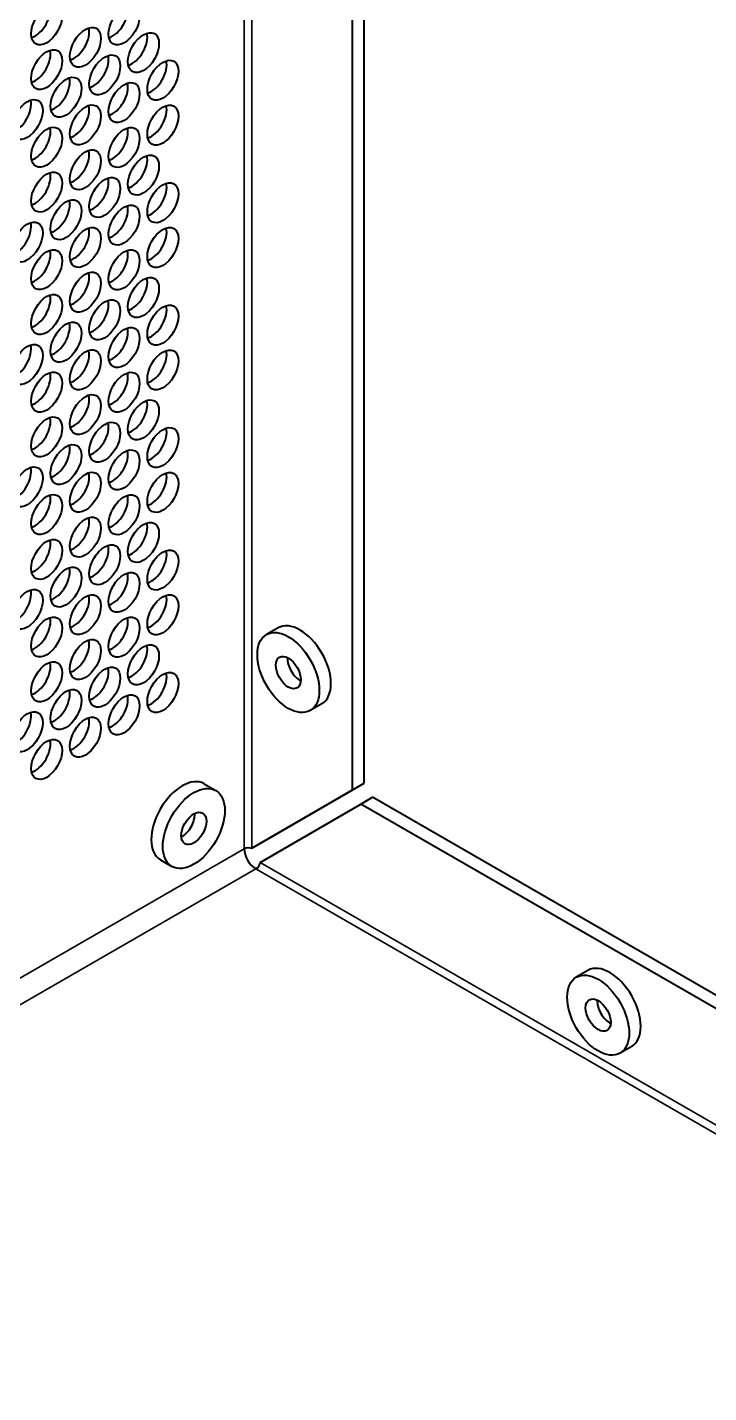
# Model space of a CAD drawing. Header units: millimetres. Extents: x 0 to 1682, y 0 to 1188.
# Drawn here: x 1367.1 to 1402.6, y 1007.9 to 1079.1 of the extents above; entities that cross this region are included whole.
import ezdxf

# ---------------------------------------------------------------- set-up
doc = ezdxf.new("R2010")
doc.units = ezdxf.units.MM
doc.header["$LTSCALE"] = 2
doc.layers.add('가시적인 것(ISO)', color=3, linetype='Continuous', lineweight=40)
doc.layers.add('가시적인 좁은 것(ISO)', color=3, linetype='Continuous', lineweight=35)

msp = doc.modelspace()

# ---------------------------------------------------------------- linework, layer by layer
at = {"layer": '가시적인 것(ISO)'}
for p, q in [((1384.652, 1039.7184), (1384.652, 1106.2617)), ((1384.0459, 1039.3694), (1384.0459, 1105.9127)), ((1380.1577, 1047.8093), (1379.5516, 1047.4603)), ((1382.439, 1043.8478), (1381.8329, 1043.4988)), ((1376.2972, 1039.6822), (1376.9033, 1039.3332)), ((1378.7931, 1036.321), (1384.0459, 1039.3694)), ((1379.3992, 1036.6701), (1384.652, 1039.7184)), ((1384.0459, 1039.3694), (1384.652, 1039.7184)), ((1379.2217, 1035.5787), (1384.4745, 1038.6271)), ((1384.4745, 1038.6271), (1385.0806, 1038.9761)), ((1558.5777, 938.3677), (1384.4745, 1038.6271)), ((1559.1837, 938.7167), (1385.0806, 1038.9761)), ((1378.7931, 1036.321), (1379.3992, 1036.6701)), ((1374.016, 1035.7207), (1374.622, 1035.3716)), ((1396.3201, 1029.9528), (1395.714, 1029.6037)), ((1398.6014, 1025.9912), (1397.9953, 1025.6422))]:
    msp.add_line(p, q, dxfattribs=at)
for centre, major_axis in [((1368.0855, 1079.2392), (-0.5703, -0.9904)), ((1372.1261, 1079.2302), (-0.5703, -0.9904)), ((1370.1059, 1078.0668), (-0.5703, -0.9904)), ((1373.1362, 1077.7891), (-0.5703, -0.9904)), ((1368.0855, 1076.9034), (-0.5703, -0.9904)), ((1371.116, 1076.6257), (-0.5703, -0.9904)), ((1374.1464, 1076.3479), (-0.5703, -0.9904)), ((1369.0957, 1075.4623), (-0.5703, -0.9904)), ((1372.1261, 1075.1845), (-0.5703, -0.9904)), ((1367.0753, 1074.2988), (-0.5703, -0.9904)), ((1370.1059, 1074.0211), (-0.5703, -0.9904)), ((1374.1464, 1074.0121), (-0.5703, -0.9904)), ((1368.0855, 1072.8577), (-0.5703, -0.9904)), ((1372.1261, 1072.8487), (-0.5703, -0.9904)), ((1370.1059, 1071.6853), (-0.5703, -0.9904)), ((1373.1362, 1071.4075), (-0.5703, -0.9904)), ((1368.0855, 1070.5218), (-0.5703, -0.9904)), ((1371.116, 1070.2441), (-0.5703, -0.9904)), ((1374.1464, 1069.9664), (-0.5703, -0.9904)), ((1369.0957, 1069.0808), (-0.5703, -0.9904)), ((1372.1261, 1068.803), (-0.5703, -0.9904)), ((1367.0753, 1067.9173), (-0.5703, -0.9904)), ((1370.1059, 1067.6396), (-0.5703, -0.9904)), ((1374.1464, 1067.6306), (-0.5703, -0.9904)), ((1368.0855, 1066.4762), (-0.5703, -0.9904)), ((1372.1261, 1066.4671), (-0.5703, -0.9904)), ((1370.1059, 1065.3038), (-0.5703, -0.9904)), ((1373.1362, 1065.026), (-0.5703, -0.9904)), ((1368.0855, 1064.1403), (-0.5703, -0.9904)), ((1371.116, 1063.8626), (-0.5703, -0.9904)), ((1374.1464, 1063.5849), (-0.5703, -0.9904)), ((1369.0957, 1062.6992), (-0.5703, -0.9904)), ((1372.1261, 1062.4214), (-0.5703, -0.9904)), ((1367.0753, 1061.5357), (-0.5703, -0.9904)), ((1370.1059, 1061.2581), (-0.5703, -0.9904)), ((1374.1464, 1061.249), (-0.5703, -0.9904)), ((1368.0855, 1060.0946), (-0.5703, -0.9904)), ((1372.1261, 1060.0856), (-0.5703, -0.9904)), ((1370.1059, 1058.9222), (-0.5703, -0.9904)), ((1373.1362, 1058.6444), (-0.5703, -0.9904)), ((1368.0855, 1057.7588), (-0.5703, -0.9904)), ((1371.116, 1057.4811), (-0.5703, -0.9904)), ((1374.1464, 1057.2033), (-0.5703, -0.9904)), ((1369.0957, 1056.3177), (-0.5703, -0.9904)), ((1372.1261, 1056.0399), (-0.5703, -0.9904)), ((1367.0753, 1055.1542), (-0.5703, -0.9904)), ((1370.1059, 1054.8765), (-0.5703, -0.9904)), ((1374.1464, 1054.8675), (-0.5703, -0.9904)), ((1368.0855, 1053.7131), (-0.5703, -0.9904)), ((1372.1261, 1053.7041), (-0.5703, -0.9904)), ((1370.1059, 1052.5407), (-0.5703, -0.9904)), ((1373.1362, 1052.2629), (-0.5703, -0.9904)), ((1368.0855, 1051.3772), (-0.5703, -0.9904)), ((1371.116, 1051.0995), (-0.5703, -0.9904)), ((1374.1464, 1050.8218), (-0.5703, -0.9904)), ((1369.0957, 1049.9361), (-0.5703, -0.9904)), ((1372.1261, 1049.6584), (-0.5703, -0.9904)), ((1367.0753, 1048.7727), (-0.5703, -0.9904)), ((1370.1059, 1048.495), (-0.5703, -0.9904)), ((1374.1464, 1048.4859), (-0.5703, -0.9904)), ((1368.0855, 1047.3315), (-0.5703, -0.9904)), ((1372.1261, 1047.3225), (-0.5703, -0.9904)), ((1380.6922, 1045.4795), (-1.1406, 1.9808)), ((1370.1059, 1046.1591), (-0.5703, -0.9904)), ((1373.1362, 1045.8814), (-0.5703, -0.9904)), ((1368.0855, 1044.9957), (-0.5703, -0.9904)), ((1380.6922, 1045.4795), (-0.4622, 0.8027)), ((1371.116, 1044.718), (-0.5703, -0.9904)), ((1374.1464, 1044.4402), (-0.5703, -0.9904)), ((1369.0957, 1043.5546), (-0.5703, -0.9904)), ((1372.1261, 1043.2768), (-0.5703, -0.9904)), ((1367.0753, 1042.3911), (-0.5703, -0.9904)), ((1370.1059, 1042.1134), (-0.5703, -0.9904)), ((1368.0855, 1040.95), (-0.5703, -0.9904)), ((1375.7627, 1037.3524), (-1.1406, -1.9808)), ((1375.7627, 1037.3524), (-0.4622, -0.8027)), ((1396.8547, 1027.623), (-1.1406, 1.9808)), ((1396.8547, 1027.623), (-0.4622, 0.8027))]:
    msp.add_ellipse(centre, major_axis=major_axis, ratio=0.5780931, dxfattribs=at)
for centre, major_axis, start_param, end_param in [((1367.4794, 1079.5883), (0.5703, 0.9904), 3.6993769, 5.7254011), ((1371.52, 1079.5792), (0.5703, 0.9904), 3.6993769, 5.7254011), ((1369.4998, 1078.4159), (0.5703, 0.9904), 3.6993769, 5.7254011), ((1372.5301, 1078.1381), (0.5703, 0.9904), 3.6993769, 5.7254011), ((1367.4794, 1077.2524), (0.5703, 0.9904), 3.6993769, 5.7254011), ((1370.5099, 1076.9747), (0.5703, 0.9904), 3.6993769, 5.7254011), ((1373.5403, 1076.697), (0.5703, 0.9904), 3.6993769, 5.7254011), ((1368.4897, 1075.8113), (0.5703, 0.9904), 3.6993769, 5.7254011), ((1371.52, 1075.5335), (0.5703, 0.9904), 3.6993769, 5.7254011), ((1366.4692, 1074.6478), (0.5703, 0.9904), 3.6993769, 5.7254011), ((1369.4998, 1074.3702), (0.5703, 0.9904), 3.6993769, 5.7254011), ((1373.5403, 1074.3611), (0.5703, 0.9904), 3.6993769, 5.7254011), ((1367.4794, 1073.2067), (0.5703, 0.9904), 3.6993769, 5.7254011), ((1371.52, 1073.1977), (0.5703, 0.9904), 3.6993769, 5.7254011), ((1369.4998, 1072.0343), (0.5703, 0.9904), 3.6993769, 5.7254011), ((1372.5301, 1071.7565), (0.5703, 0.9904), 3.6993769, 5.7254011), ((1367.4794, 1070.8709), (0.5703, 0.9904), 3.6993769, 5.7254011), ((1370.5099, 1070.5932), (0.5703, 0.9904), 3.6993769, 5.7254011), ((1373.5403, 1070.3154), (0.5703, 0.9904), 3.6993769, 5.7254011), ((1368.4897, 1069.4298), (0.5703, 0.9904), 3.6993769, 5.7254011), ((1371.52, 1069.152), (0.5703, 0.9904), 3.6993769, 5.7254011), ((1366.4692, 1068.2663), (0.5703, 0.9904), 3.6993769, 5.7254011), ((1369.4998, 1067.9886), (0.5703, 0.9904), 3.6993769, 5.7254011), ((1373.5403, 1067.9796), (0.5703, 0.9904), 3.6993769, 5.7254011), ((1367.4794, 1066.8252), (0.5703, 0.9904), 3.6993769, 5.7254011), ((1371.52, 1066.8162), (0.5703, 0.9904), 3.6993769, 5.7254011), ((1369.4998, 1065.6528), (0.5703, 0.9904), 3.6993769, 5.7254011), ((1372.5301, 1065.375), (0.5703, 0.9904), 3.6993769, 5.7254011), ((1367.4794, 1064.4893), (0.5703, 0.9904), 3.6993769, 5.7254011), ((1370.5099, 1064.2116), (0.5703, 0.9904), 3.6993769, 5.7254011), ((1373.5403, 1063.9339), (0.5703, 0.9904), 3.6993769, 5.7254011), ((1368.4897, 1063.0482), (0.5703, 0.9904), 3.6993769, 5.7254011), ((1371.52, 1062.7705), (0.5703, 0.9904), 3.6993769, 5.7254011), ((1366.4692, 1061.8848), (0.5703, 0.9904), 3.6993769, 5.7254011), ((1369.4998, 1061.6071), (0.5703, 0.9904), 3.6993769, 5.7254011), ((1373.5403, 1061.598), (0.5703, 0.9904), 3.6993769, 5.7254011), ((1367.4794, 1060.4436), (0.5703, 0.9904), 3.6993769, 5.7254011), ((1371.52, 1060.4346), (0.5703, 0.9904), 3.6993769, 5.7254011), ((1369.4998, 1059.2712), (0.5703, 0.9904), 3.6993769, 5.7254011), ((1372.5301, 1058.9935), (0.5703, 0.9904), 3.6993769, 5.7254011), ((1367.4794, 1058.1078), (0.5703, 0.9904), 3.6993769, 5.7254011), ((1370.5099, 1057.8301), (0.5703, 0.9904), 3.6993769, 5.7254011), ((1373.5403, 1057.5523), (0.5703, 0.9904), 3.6993769, 5.7254011), ((1368.4897, 1056.6667), (0.5703, 0.9904), 3.6993769, 5.7254011), ((1371.52, 1056.3889), (0.5703, 0.9904), 3.6993769, 5.7254011), ((1366.4692, 1055.5032), (0.5703, 0.9904), 3.6993769, 5.7254011), ((1369.4998, 1055.2255), (0.5703, 0.9904), 3.6993769, 5.7254011), ((1373.5403, 1055.2165), (0.5703, 0.9904), 3.6993769, 5.7254011), ((1367.4794, 1054.0621), (0.5703, 0.9904), 3.6993769, 5.7254011), ((1371.52, 1054.0531), (0.5703, 0.9904), 3.6993769, 5.7254011), ((1369.4998, 1052.8897), (0.5703, 0.9904), 3.6993769, 5.7254011), ((1372.5301, 1052.6119), (0.5703, 0.9904), 3.6993769, 5.7254011), ((1367.4794, 1051.7262), (0.5703, 0.9904), 3.6993769, 5.7254011), ((1370.5099, 1051.4485), (0.5703, 0.9904), 3.6993769, 5.7254011), ((1373.5403, 1051.1708), (0.5703, 0.9904), 3.6993769, 5.7254011), ((1368.4897, 1050.2852), (0.5703, 0.9904), 3.6993769, 5.7254011), ((1371.52, 1050.0074), (0.5703, 0.9904), 3.6993769, 5.7254011), ((1366.4692, 1049.1217), (0.5703, 0.9904), 3.6993769, 5.7254011), ((1369.4998, 1048.844), (0.5703, 0.9904), 3.6993769, 5.7254011), ((1373.5403, 1048.835), (0.5703, 0.9904), 3.6993769, 5.7254011), ((1367.4794, 1047.6806), (0.5703, 0.9904), 3.6993769, 5.7254011), ((1371.52, 1047.6715), (0.5703, 0.9904), 3.6993769, 5.7254011), ((1381.2983, 1045.8285), (-1.1406, 1.9808), 3.1415927, 6.2831853), ((1369.4998, 1046.5082), (0.5703, 0.9904), 3.6993769, 5.7254011), ((1372.5301, 1046.2304), (0.5703, 0.9904), 3.6993769, 5.7254011), ((1381.2983, 1045.8285), (0.4622, -0.8027), 3.8532147, 5.5715633), ((1367.4794, 1045.3447), (0.5703, 0.9904), 3.6993769, 5.7254011), ((1370.5099, 1045.067), (0.5703, 0.9904), 3.6993769, 5.7254011), ((1373.5403, 1044.7893), (0.5703, 0.9904), 3.6993769, 5.7254011), ((1368.4897, 1043.9036), (0.5703, 0.9904), 3.6993769, 5.7254011), ((1371.52, 1043.6259), (0.5703, 0.9904), 3.6993769, 5.7254011), ((1366.4692, 1042.7401), (0.5703, 0.9904), 3.6993769, 5.7254011), ((1369.4998, 1042.4625), (0.5703, 0.9904), 3.6993769, 5.7254011), ((1367.4794, 1041.299), (0.5703, 0.9904), 3.6993769, 5.7254011), ((1375.1566, 1037.7014), (-1.1406, -1.9808), 3.1415927, 6.2831853), ((1375.1566, 1037.7014), (0.4622, 0.8027), 3.8532147, 5.5715633), ((1378.9952, 1035.9437), (-0.4277, 0.7428), 0.7873319, 2.3581282), ((1397.4608, 1027.972), (-1.1406, 1.9808), 3.1415927, 6.2831853), ((1397.4608, 1027.972), (0.4622, -0.8027), 3.8532147, 5.5715633)]:
    msp.add_ellipse(centre, major_axis=major_axis, ratio=0.5780931, start_param=start_param, end_param=end_param, dxfattribs=at)
for points in [[(1378.3891, 1036.2927), (1378.4949, 1036.3631), (1378.6874, 1036.3725), (1378.7931, 1036.321)], [(1378.9952, 1035.2429), (1379.1091, 1035.2991), (1379.2136, 1035.4611), (1379.2217, 1035.5787)]]:
    msp.add_open_spline(points, degree=3, dxfattribs=at)
at = {"layer": '가시적인 좁은 것(ISO)'}
for p, q in [((1378.3891, 1036.2927), (1378.3891, 1101.9544)), ((1378.7931, 1102.1871), (1378.7931, 1036.321)), ((1229.6946, 950.6653), (1378.3891, 1036.2927)), ((1379.2217, 1035.5787), (1525.6775, 951.2404)), ((1378.9952, 1035.2429), (1230.3219, 949.6276)), ((1525.4369, 950.9127), (1378.9952, 1035.2429))]:
    msp.add_line(p, q, dxfattribs=at)

doc.saveas('drawing.dxf')
